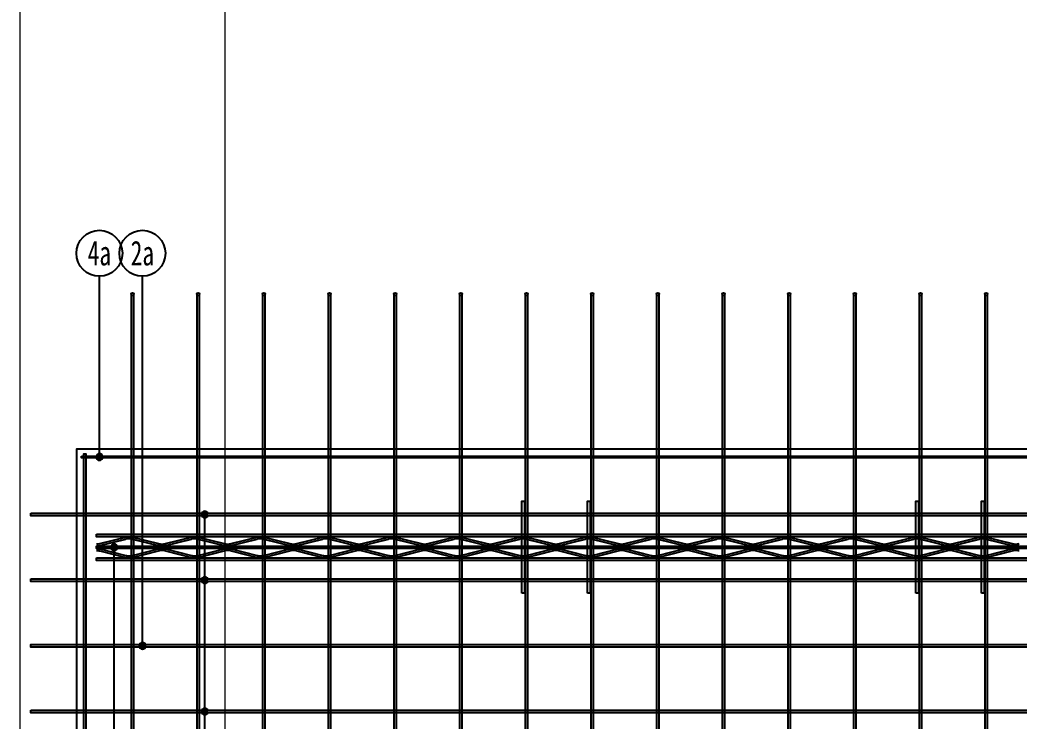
# Model space of a CAD drawing. Extents: x -524 to 129100, y -10500 to 1.
# Drawn here: x 114250 to 117293, y -7485 to -5351 of the extents above; entities that cross this region are included whole.
import ezdxf

# ---------------------------------------------------------------- set-up
doc = ezdxf.new("R2010")
doc.units = 0
doc.header["$LTSCALE"] = 250
doc.linetypes.add('BeePC_CENTER', pattern=[2, 1.25, -0.25, 0.25, -0.25])
doc.layers.get('0').update_dxf_attribs({"linetype": 'CONTINUOUS'})
doc.layers.get('Defpoints').update_dxf_attribs({"linetype": 'CONTINUOUS'})
for name, color, linetype in [('BeePC-CC', 171, 'CONTINUOUS'), ('BeePC-CCBZ', 110, 'CONTINUOUS'), ('BeePC-GJ-LEVEL', 141, 'CONTINUOUS'), ('BeePC-GJ-Truss', 185, 'CONTINUOUS'), ('BeePC-TONG-ZT', 50, 'CONTINUOUS')]:
    doc.layers.add(name, color=color, linetype=linetype)
doc.layers.add('G-ANNO-TTLB', color=7, linetype='CONTINUOUS', lineweight=9)
doc.layers.add('G-ANNO-TTLB-THIN', color=7, linetype='CONTINUOUS', lineweight=9)
doc.styles.add('BeePC_Dim', font='simfang.ttf', dxfattribs={"width": 0.7})
doc.styles.add('通用样式', font='simfang.ttf', dxfattribs={"width": 0.7})
doc.dimstyles.new('BeePC_DIM_25_25', dxfattribs={"dimtxt": 75, "dimasz": 25, "dimexe": 25, "dimexo": 0, "dimgap": 25, "dimtad": 1, "dimdec": 0, "dimzin": 0, "dimdsep": 46, "dimtxsty": 'BeePC_Dim', "dimblk": 'ARCHTICK', "dimcen": 0, "dimdle": 25, "dimclrt": 7, "dimadec": 0, "dimazin": 0, "dimtfac": 1, "dimtdec": 0, "dimtix": 1, "dimtmove": 2, "dimatfit": 3, "dimfxl": 250, "dimfxlon": 1, "dimtfill": 1, "dimtolj": 1, "dimtzin": 0, "dimarcsym": 0})

# ---------------------------------------------------------------- blocks, each defined once
blk = doc.blocks.new('A2-嗡嗡 - A2_嗡嗡-493291-DB1详图')
at = {"layer": 'G-ANNO-TTLB'}
blk.add_line((27.5, -513), (27.5, -113), dxfattribs=at)
at = {"layer": 'G-ANNO-TTLB-THIN'}
blk.add_line((2.5, -103), (2.5, -523), dxfattribs=at)
blk = doc.blocks.new('_ArchTick')
at = {"color": 0, "linetype": 'ByBlock', "const_width": 0.5}
blk.add_lwpolyline([(-0.71, -0.71), (0.71, 0.71)], dxfattribs=at)
blk = doc.blocks.new('*D216')
at = {"layer": 'BeePC-CCBZ', "color": 0, "lineweight": -2, "transparency": 16777216}
for p, q in [((122404.4, -6155.9), (122404.4, -6681)), ((122204.4, -6180.9), (122429.4, -6180.9)), ((122204.4, -6656), (122429.4, -6656))]:
    blk.add_line(p, q, dxfattribs=at)
at = {"layer": 'Defpoints', "color": 0, "transparency": 16777216}
for p in [(114592.6, -6180.9), (118182.6, -6656), (122404.4, -6656)]:
    blk.add_point(p, dxfattribs=at)
at = {"layer": 'BeePC-CCBZ', "color": 0, "lineweight": -2, "transparency": 16777216, "xscale": 25, "yscale": 25, "zscale": 25}
for p, rotation in [((122404.4, -6180.9), 90), ((122404.4, -6656), 270)]:
    blk.add_blockref('_ArchTick', p, dxfattribs=dict(at, rotation=rotation))
at = {"layer": 'BeePC-CCBZ', "color": 7, "linetype": 'BeePC_CENTER', "transparency": 16777216, "insert": (122341.5, -6418.4), "char_height": 75, "attachment_point": 5, "rotation": 90, "style": 'BeePC_Dim', "bg_fill": 3, "box_fill_scale": 1.1, "bg_fill_color": 256, "bg_fill_true_color": 13158600, "bg_fill_transparency": 0}
blk.add_mtext('\\A1;475', dxfattribs=at)
blk = doc.blocks.new('BeePC_TagPoint')
h = blk.add_hatch(color=256)
edge = h.paths.add_edge_path(flags=0)
edge.add_arc((0, 0), 10, 0, 180)
edge.add_arc((0, 0), 10, 180, 360)
blk.add_lwpolyline([(10, 0, 1), (-10, 0, 1)], format="xyb", close=True)

msp = doc.modelspace()

# ---------------------------------------------------------------- block references
at = {"xscale": 25, "yscale": 25, "zscale": 25}
msp.add_blockref('A2-嗡嗡 - A2_嗡嗡-493291-DB1详图', (114187.5, 2575), dxfattribs=at)

# ---------------------------------------------------------------- next in the draw order: linework, layer by layer
for points in [[(115778.6, -7096), (115778.6, -6816), (115786.6, -6816), (115786.6, -7096), (115778.6, -7096)], [(115978.6, -7096), (115978.6, -6816), (115986.6, -6816), (115986.6, -7096), (115978.6, -7096)], [(116978.6, -7096), (116978.6, -6816), (116986.6, -6816), (116986.6, -7096), (116978.6, -7096)], [(117178.6, -7096), (117178.6, -6816), (117186.6, -6816), (117186.6, -7096), (117178.6, -7096)]]:
    msp.add_lwpolyline(points)
at = {"layer": 'BeePC-CC'}
for p, q in [((114491.8, -6681), (114491.8, -6130.9)), ((114812.8, -7056), (114812.8, -6856)), ((114536.6, -7556), (114536.6, -6956)), ((114812.8, -7456), (114812.8, -7056)), ((114812.8, -7656), (114812.8, -7456))]:
    msp.add_line(p, q, dxfattribs=at)
for centre in [(114491.8, -6060.9), (114622.8, -6060.9)]:
    msp.add_circle(centre, 70, dxfattribs=at)
at = {"layer": 'BeePC-GJ-LEVEL'}
for points in [[(114588.6, -6184.9), (114588.6, -8351.4, 0.041526), (114588.9, -8355.4), (114693.6, -8980, -0.041526), (114693.8, -8982.6), (114693.8, -9041), (114701.8, -9041), (114701.8, -8982.6, 0.041526), (114701.5, -8978.7), (114596.8, -8354.1, -0.041526), (114596.6, -8351.4), (114596.6, -6184.9)], [(121916.8, -7235.2), (121773.5, -7259.6, -0.042248), (121769.5, -7260), (114282.8, -7260), (114282.8, -7252), (121769.5, -7252, 0.042248), (121772.2, -7251.7), (121915.5, -7227.3, -0.042248), (121919.5, -7227), (121927.4, -7227), (121927.4, -7235), (121919.5, -7235, 0.042248), (121916.8, -7235.2)]]:
    msp.add_lwpolyline(points, format="xyb", dxfattribs=at)
for points in [[(114788.6, -6185), (114788.6, -9496), (114796.6, -9496), (114796.6, -6185)], [(114988.6, -6185), (114988.6, -9496), (114996.6, -9496), (114996.6, -6185)], [(115188.6, -6185), (115188.6, -9496), (115196.6, -9496), (115196.6, -6185)], [(115388.6, -6185), (115388.6, -9496), (115396.6, -9496), (115396.6, -6185)], [(115588.6, -6185), (115588.6, -9496), (115596.6, -9496), (115596.6, -6185)], [(115788.6, -6185), (115788.6, -9496), (115796.6, -9496), (115796.6, -6185)], [(115988.6, -6185), (115988.6, -9496), (115996.6, -9496), (115996.6, -6185)], [(116188.6, -6185), (116188.6, -9496), (116196.6, -9496), (116196.6, -6185)], [(116388.6, -6185), (116388.6, -9496), (116396.6, -9496), (116396.6, -6185)], [(116588.6, -6185), (116588.6, -9496), (116596.6, -9496), (116596.6, -6185)], [(116788.6, -6185), (116788.6, -9496), (116796.6, -9496), (116796.6, -6185)], [(116988.6, -6185), (116988.6, -9496), (116996.6, -9496), (116996.6, -6185)], [(117188.6, -6185), (117188.6, -9496), (117196.6, -9496), (117196.6, -6185)], [(114437.8, -6678), (121927.4, -6678), (121927.4, -6684), (114437.8, -6684), (114437.8, -6678)], [(114444.8, -9041), (114444.8, -6671), (114450.8, -6671), (114450.8, -9041), (114444.8, -9041)], [(114282.8, -6852), (122132.4, -6852), (122132.4, -6860), (114282.8, -6860), (114282.8, -6852)], [(114282.8, -7052), (122132.4, -7052), (122132.4, -7060), (114282.8, -7060), (114282.8, -7052)], [(114282.8, -7452), (122132.4, -7452), (122132.4, -7460), (114282.8, -7460), (114282.8, -7452)]]:
    msp.add_lwpolyline(points, dxfattribs=at)
for centre in [(114592.6, -6184.9), (114792.6, -6185), (114992.6, -6185), (115192.6, -6185), (115392.6, -6185), (115592.6, -6185), (115792.6, -6185), (115992.6, -6185), (116192.6, -6185), (116392.6, -6185), (116592.6, -6185), (116792.6, -6185), (116992.6, -6185), (117192.6, -6185)]:
    msp.add_circle(centre, 4, dxfattribs=at)
at = {"layer": 'BeePC-GJ-Truss'}
for points in [[(114482.6, -6916), (121882.6, -6916), (121882.6, -6924), (114482.6, -6924), (114482.6, -6916)], [(114482.6, -6946), (114485.9, -6945.9), (114489.1, -6945.6), (114492.8, -6944.8), (114572.4, -6925.1)], [(114482.6, -6952), (121882.6, -6952), (121882.6, -6960), (114482.6, -6960), (114482.6, -6952), (114486, -6951.8), (114489.2, -6951.5), (114492.8, -6950.8), (114572.4, -6931.1)], [(114592.8, -6925.1), (114672.4, -6944.8)], [(114592.8, -6931.1), (114672.4, -6950.8)], [(114692.8, -6944.8), (114772.4, -6925.1)], [(114692.8, -6950.8), (114772.4, -6931.1)], [(114792.8, -6925.1), (114872.4, -6944.8)], [(114792.8, -6931.1), (114872.4, -6950.8)], [(114892.8, -6944.8), (114972.4, -6925.1)], [(114892.8, -6950.8), (114972.4, -6931.1)], [(114992.8, -6925.1), (115072.4, -6944.8)], [(114992.8, -6931.1), (115072.4, -6950.8)], [(115092.8, -6944.8), (115172.4, -6925.1)], [(115092.8, -6950.8), (115172.4, -6931.1)], [(115192.8, -6925.1), (115272.4, -6944.8)], [(115192.8, -6931.1), (115272.4, -6950.8)], [(115292.8, -6944.8), (115372.4, -6925.1)], [(115292.8, -6950.8), (115372.4, -6931.1)], [(115392.8, -6925.1), (115472.4, -6944.8)], [(115392.8, -6931.1), (115472.4, -6950.8)], [(115492.8, -6944.8), (115572.4, -6925.1)], [(115492.8, -6950.8), (115572.4, -6931.1)], [(115592.8, -6925.1), (115672.4, -6944.8)], [(115592.8, -6931.1), (115672.4, -6950.8)], [(115692.8, -6944.8), (115772.4, -6925.1)], [(115692.8, -6950.8), (115772.4, -6931.1)], [(115792.8, -6925.1), (115872.4, -6944.8)], [(115792.8, -6931.1), (115872.4, -6950.8)], [(115892.8, -6944.8), (115972.4, -6925.1)], [(115892.8, -6950.8), (115972.4, -6931.1)], [(115992.8, -6925.1), (116072.4, -6944.8)], [(115992.8, -6931.1), (116072.4, -6950.8)], [(116092.8, -6944.8), (116172.4, -6925.1)], [(116092.8, -6950.8), (116172.4, -6931.1)], [(116192.8, -6925.1), (116272.4, -6944.8)], [(116192.8, -6931.1), (116272.4, -6950.8)], [(116292.8, -6944.8), (116372.4, -6925.1)], [(116292.8, -6950.8), (116372.4, -6931.1)], [(116392.8, -6925.1), (116472.4, -6944.8)], [(116392.8, -6931.1), (116472.4, -6950.8)], [(116492.8, -6944.8), (116572.4, -6925.1)], [(116492.8, -6950.8), (116572.4, -6931.1)], [(116592.8, -6925.1), (116672.4, -6944.8)], [(116592.8, -6931.1), (116672.4, -6950.8)], [(116692.8, -6944.8), (116772.4, -6925.1)], [(116692.8, -6950.8), (116772.4, -6931.1)], [(116792.8, -6925.1), (116872.4, -6944.8)], [(116792.8, -6931.1), (116872.4, -6950.8)], [(116892.8, -6944.8), (116972.4, -6925.1)], [(116892.8, -6950.8), (116972.4, -6931.1)], [(116992.8, -6925.1), (117072.4, -6944.8)], [(116992.8, -6931.1), (117072.4, -6950.8)], [(117092.8, -6944.8), (117172.4, -6925.1)], [(117092.8, -6950.8), (117172.4, -6931.1)], [(117192.8, -6925.1), (117272.4, -6944.8)], [(117192.8, -6931.1), (117272.4, -6950.8)], [(114482.6, -6959.9), (114486, -6960.1), (114489.2, -6960.4), (114492.8, -6961.1), (114572.4, -6980.8)], [(114482.6, -6965.9), (114486.6, -6966), (114489.7, -6966.4), (114492.8, -6967.1), (114572.4, -6986.8)], [(114592.8, -6980.8), (114672.4, -6961.1)], [(114592.8, -6986.8), (114672.4, -6967.1)], [(114692.8, -6961.1), (114772.4, -6980.8)], [(114692.8, -6967.1), (114772.4, -6986.8)], [(114792.8, -6980.8), (114872.4, -6961.1)], [(114792.8, -6986.8), (114872.4, -6967.1)], [(114892.8, -6961.1), (114972.4, -6980.8)], [(114892.8, -6967.1), (114972.4, -6986.8)], [(114992.8, -6980.8), (115072.4, -6961.1)], [(114992.8, -6986.8), (115072.4, -6967.1)], [(115092.8, -6961.1), (115172.4, -6980.8)], [(115092.8, -6967.1), (115172.4, -6986.8)], [(115192.8, -6980.8), (115272.4, -6961.1)], [(115192.8, -6986.8), (115272.4, -6967.1)], [(115292.8, -6961.1), (115372.4, -6980.8)], [(115292.8, -6967.1), (115372.4, -6986.8)], [(115392.8, -6980.8), (115472.4, -6961.1)], [(115392.8, -6986.8), (115472.4, -6967.1)], [(115492.8, -6961.1), (115572.4, -6980.8)], [(115492.8, -6967.1), (115572.4, -6986.8)], [(115592.8, -6980.8), (115672.4, -6961.1)], [(115592.8, -6986.8), (115672.4, -6967.1)], [(115692.8, -6961.1), (115772.4, -6980.8)], [(115692.8, -6967.1), (115772.4, -6986.8)], [(115792.8, -6980.8), (115872.4, -6961.1)], [(115792.8, -6986.8), (115872.4, -6967.1)], [(115892.8, -6961.1), (115972.4, -6980.8)], [(115892.8, -6967.1), (115972.4, -6986.8)], [(115992.8, -6980.8), (116072.4, -6961.1)], [(115992.8, -6986.8), (116072.4, -6967.1)], [(116092.8, -6961.1), (116172.4, -6980.8)], [(116092.8, -6967.1), (116172.4, -6986.8)], [(116192.8, -6980.8), (116272.4, -6961.1)], [(116192.8, -6986.8), (116272.4, -6967.1)], [(116292.8, -6961.1), (116372.4, -6980.8)], [(116292.8, -6967.1), (116372.4, -6986.8)], [(116392.8, -6980.8), (116472.4, -6961.1)], [(116392.8, -6986.8), (116472.4, -6967.1)], [(116492.8, -6961.1), (116572.4, -6980.8)], [(116492.8, -6967.1), (116572.4, -6986.8)], [(116592.8, -6980.8), (116672.4, -6961.1)], [(116592.8, -6986.8), (116672.4, -6967.1)], [(116692.8, -6961.1), (116772.4, -6980.8)], [(116692.8, -6967.1), (116772.4, -6986.8)], [(116792.8, -6980.8), (116872.4, -6961.1)], [(116792.8, -6986.8), (116872.4, -6967.1)], [(116892.8, -6961.1), (116972.4, -6980.8)], [(116892.8, -6967.1), (116972.4, -6986.8)], [(116992.8, -6980.8), (117072.4, -6961.1)], [(116992.8, -6986.8), (117072.4, -6967.1)], [(117092.8, -6961.1), (117172.4, -6980.8)], [(117092.8, -6967.1), (117172.4, -6986.8)], [(117192.8, -6980.8), (117272.4, -6961.1)], [(117192.8, -6986.8), (117272.4, -6967.1)], [(114482.6, -6988), (121882.6, -6988), (121882.6, -6996), (114482.6, -6996), (114482.6, -6988)]]:
    msp.add_lwpolyline(points, dxfattribs=at)
for centre, major_axis, start_param, end_param in [((114583.8, -6929.1), (18, 0), 1.635672, 2.256488), ((114581.4, -6933.4), (12, 0), 1.470144, 2.422017), ((114581.4, -6929.1), (18, 0), 0.885104, 1.50592), ((114583.8, -6933.4), (12, 0), 0.719576, 1.671449), ((114783.8, -6929.1), (18, 0), 1.635672, 2.256488), ((114781.4, -6933.4), (12, 0), 1.470144, 2.422017), ((114781.4, -6929.1), (18, 0), 0.885104, 1.50592), ((114783.8, -6933.4), (12, 0), 0.719576, 1.671449), ((114983.8, -6929.1), (18, 0), 1.635672, 2.256488), ((114981.4, -6933.4), (12, 0), 1.470144, 2.422017), ((114981.4, -6929.1), (18, 0), 0.885104, 1.50592), ((114983.8, -6933.4), (12, 0), 0.719576, 1.671449), ((115183.8, -6929.1), (18, 0), 1.635672, 2.256488), ((115181.4, -6933.4), (12, 0), 1.470144, 2.422017), ((115181.4, -6929.1), (18, 0), 0.885104, 1.50592), ((115183.8, -6933.4), (12, 0), 0.719576, 1.671449), ((115383.8, -6929.1), (18, 0), 1.635672, 2.256488), ((115381.4, -6933.4), (12, 0), 1.470144, 2.422017), ((115381.4, -6929.1), (18, 0), 0.885104, 1.50592), ((115383.8, -6933.4), (12, 0), 0.719576, 1.671449), ((115583.8, -6929.1), (18, 0), 1.635672, 2.256488), ((115581.4, -6933.4), (12, 0), 1.470144, 2.422017), ((115581.4, -6929.1), (18, 0), 0.885104, 1.50592), ((115583.8, -6933.4), (12, 0), 0.719576, 1.671449), ((115783.8, -6929.1), (18, 0), 1.635672, 2.256488), ((115781.4, -6933.4), (12, 0), 1.470144, 2.422017), ((115781.4, -6929.1), (18, 0), 0.885104, 1.50592), ((115783.8, -6933.4), (12, 0), 0.719576, 1.671449), ((115983.8, -6929.1), (18, 0), 1.635672, 2.256488), ((115981.4, -6933.4), (12, 0), 1.470144, 2.422017), ((115981.4, -6929.1), (18, 0), 0.885104, 1.50592), ((115983.8, -6933.4), (12, 0), 0.719576, 1.671449), ((116183.8, -6929.1), (18, 0), 1.635672, 2.256488), ((116181.4, -6933.4), (12, 0), 1.470144, 2.422017), ((116181.4, -6929.1), (18, 0), 0.885104, 1.50592), ((116183.8, -6933.4), (12, 0), 0.719576, 1.671449), ((116383.8, -6929.1), (18, 0), 1.635672, 2.256488), ((116381.4, -6933.4), (12, 0), 1.470144, 2.422017), ((116381.4, -6929.1), (18, 0), 0.885104, 1.50592), ((116383.8, -6933.4), (12, 0), 0.719576, 1.671449), ((116583.8, -6929.1), (18, 0), 1.635672, 2.256488), ((116581.4, -6933.4), (12, 0), 1.470144, 2.422017), ((116581.4, -6929.1), (18, 0), 0.885104, 1.50592), ((116583.8, -6933.4), (12, 0), 0.719576, 1.671449), ((116783.8, -6929.1), (18, 0), 1.635672, 2.256488), ((116781.4, -6933.4), (12, 0), 1.470144, 2.422017), ((116781.4, -6929.1), (18, 0), 0.885104, 1.50592), ((116783.8, -6933.4), (12, 0), 0.719576, 1.671449), ((116983.8, -6929.1), (18, 0), 1.635672, 2.256488), ((116981.4, -6933.4), (12, 0), 1.470144, 2.422017), ((116981.4, -6929.1), (18, 0), 0.885104, 1.50592), ((116983.8, -6933.4), (12, 0), 0.719576, 1.671449), ((117183.8, -6929.1), (18, 0), 1.635672, 2.256488), ((117181.4, -6933.4), (12, 0), 1.470144, 2.422017), ((117181.4, -6929.1), (18, 0), 0.885104, 1.50592), ((117183.8, -6933.4), (12, 0), 0.719576, 1.671449), ((114681.4, -6942.5), (12, 0), 3.861169, 4.813041), ((114683.8, -6946.8), (18, 0), 4.026697, 4.647513), ((114683.8, -6965.1), (18, 0), 1.635672, 2.256488), ((114681.4, -6969.4), (12, 0), 1.470144, 2.422017), ((114683.8, -6942.5), (12, 0), 4.611737, 5.563609), ((114681.4, -6946.8), (18, 0), 4.777265, 5.398081), ((114681.4, -6965.1), (18, 0), 0.885104, 1.50592), ((114683.8, -6969.4), (12, 0), 0.719576, 1.671449), ((114881.4, -6942.5), (12, 0), 3.861169, 4.813041), ((114883.8, -6946.8), (18, 0), 4.026697, 4.647513), ((114883.8, -6965.1), (18, 0), 1.635672, 2.256488), ((114881.4, -6969.4), (12, 0), 1.470144, 2.422017), ((114883.8, -6942.5), (12, 0), 4.611737, 5.563609), ((114881.4, -6946.8), (18, 0), 4.777265, 5.398081), ((114881.4, -6965.1), (18, 0), 0.885104, 1.50592), ((114883.8, -6969.4), (12, 0), 0.719576, 1.671449), ((115081.4, -6942.5), (12, 0), 3.861169, 4.813041), ((115083.8, -6946.8), (18, 0), 4.026697, 4.647513), ((115083.8, -6965.1), (18, 0), 1.635672, 2.256488), ((115081.4, -6969.4), (12, 0), 1.470144, 2.422017), ((115083.8, -6942.5), (12, 0), 4.611737, 5.563609), ((115081.4, -6946.8), (18, 0), 4.777265, 5.398081), ((115081.4, -6965.1), (18, 0), 0.885104, 1.50592), ((115083.8, -6969.4), (12, 0), 0.719576, 1.671449), ((115281.4, -6942.5), (12, 0), 3.861169, 4.813041), ((115283.8, -6946.8), (18, 0), 4.026697, 4.647513), ((115283.8, -6965.1), (18, 0), 1.635672, 2.256488), ((115281.4, -6969.4), (12, 0), 1.470144, 2.422017), ((115283.8, -6942.5), (12, 0), 4.611737, 5.563609), ((115281.4, -6946.8), (18, 0), 4.777265, 5.398081), ((115281.4, -6965.1), (18, 0), 0.885104, 1.50592), ((115283.8, -6969.4), (12, 0), 0.719576, 1.671449), ((115481.4, -6942.5), (12, 0), 3.861169, 4.813041), ((115483.8, -6946.8), (18, 0), 4.026697, 4.647513), ((115483.8, -6965.1), (18, 0), 1.635672, 2.256488), ((115481.4, -6969.4), (12, 0), 1.470144, 2.422017), ((115483.8, -6942.5), (12, 0), 4.611737, 5.563609), ((115481.4, -6946.8), (18, 0), 4.777265, 5.398081), ((115481.4, -6965.1), (18, 0), 0.885104, 1.50592), ((115483.8, -6969.4), (12, 0), 0.719576, 1.671449), ((115681.4, -6942.5), (12, 0), 3.861169, 4.813041), ((115683.8, -6946.8), (18, 0), 4.026697, 4.647513), ((115683.8, -6965.1), (18, 0), 1.635672, 2.256488), ((115681.4, -6969.4), (12, 0), 1.470144, 2.422017), ((115683.8, -6942.5), (12, 0), 4.611737, 5.563609), ((115681.4, -6946.8), (18, 0), 4.777265, 5.398081), ((115681.4, -6965.1), (18, 0), 0.885104, 1.50592), ((115683.8, -6969.4), (12, 0), 0.719576, 1.671449), ((115881.4, -6942.5), (12, 0), 3.861169, 4.813041), ((115883.8, -6946.8), (18, 0), 4.026697, 4.647513), ((115883.8, -6965.1), (18, 0), 1.635672, 2.256488), ((115881.4, -6969.4), (12, 0), 1.470144, 2.422017), ((115883.8, -6942.5), (12, 0), 4.611737, 5.563609), ((115881.4, -6946.8), (18, 0), 4.777265, 5.398081), ((115881.4, -6965.1), (18, 0), 0.885104, 1.50592), ((115883.8, -6969.4), (12, 0), 0.719576, 1.671449), ((116081.4, -6942.5), (12, 0), 3.861169, 4.813041), ((116083.8, -6946.8), (18, 0), 4.026697, 4.647513), ((116083.8, -6965.1), (18, 0), 1.635672, 2.256488), ((116081.4, -6969.4), (12, 0), 1.470144, 2.422017), ((116083.8, -6942.5), (12, 0), 4.611737, 5.563609), ((116081.4, -6946.8), (18, 0), 4.777265, 5.398081), ((116081.4, -6965.1), (18, 0), 0.885104, 1.50592), ((116083.8, -6969.4), (12, 0), 0.719576, 1.671449), ((116281.4, -6942.5), (12, 0), 3.861169, 4.813041), ((116283.8, -6946.8), (18, 0), 4.026697, 4.647513), ((116283.8, -6965.1), (18, 0), 1.635672, 2.256488), ((116281.4, -6969.4), (12, 0), 1.470144, 2.422017), ((116283.8, -6942.5), (12, 0), 4.611737, 5.563609), ((116281.4, -6946.8), (18, 0), 4.777265, 5.398081), ((116281.4, -6965.1), (18, 0), 0.885104, 1.50592), ((116283.8, -6969.4), (12, 0), 0.719576, 1.671449), ((116481.4, -6942.5), (12, 0), 3.861169, 4.813041), ((116483.8, -6946.8), (18, 0), 4.026697, 4.647513), ((116483.8, -6965.1), (18, 0), 1.635672, 2.256488), ((116481.4, -6969.4), (12, 0), 1.470144, 2.422017), ((116483.8, -6942.5), (12, 0), 4.611737, 5.563609), ((116481.4, -6946.8), (18, 0), 4.777265, 5.398081), ((116481.4, -6965.1), (18, 0), 0.885104, 1.50592), ((116483.8, -6969.4), (12, 0), 0.719576, 1.671449), ((116681.4, -6942.5), (12, 0), 3.861169, 4.813041), ((116683.8, -6946.8), (18, 0), 4.026697, 4.647513), ((116683.8, -6965.1), (18, 0), 1.635672, 2.256488), ((116681.4, -6969.4), (12, 0), 1.470144, 2.422017), ((116683.8, -6942.5), (12, 0), 4.611737, 5.563609), ((116681.4, -6946.8), (18, 0), 4.777265, 5.398081), ((116681.4, -6965.1), (18, 0), 0.885104, 1.50592), ((116683.8, -6969.4), (12, 0), 0.719576, 1.671449), ((116881.4, -6942.5), (12, 0), 3.861169, 4.813041), ((116883.8, -6946.8), (18, 0), 4.026697, 4.647513), ((116883.8, -6965.1), (18, 0), 1.635672, 2.256488), ((116881.4, -6969.4), (12, 0), 1.470144, 2.422017), ((116883.8, -6942.5), (12, 0), 4.611737, 5.563609), ((116881.4, -6946.8), (18, 0), 4.777265, 5.398081), ((116881.4, -6965.1), (18, 0), 0.885104, 1.50592), ((116883.8, -6969.4), (12, 0), 0.719576, 1.671449), ((117081.4, -6942.5), (12, 0), 3.861169, 4.813041), ((117083.8, -6946.8), (18, 0), 4.026697, 4.647513), ((117083.8, -6965.1), (18, 0), 1.635672, 2.256488), ((117081.4, -6969.4), (12, 0), 1.470144, 2.422017), ((117083.8, -6942.5), (12, 0), 4.611737, 5.563609), ((117081.4, -6946.8), (18, 0), 4.777265, 5.398081), ((117081.4, -6965.1), (18, 0), 0.885104, 1.50592), ((117083.8, -6969.4), (12, 0), 0.719576, 1.671449), ((117281.4, -6942.5), (12, 0), 3.861169, 4.813041), ((117283.8, -6946.8), (18, 0), 4.026697, 4.647513), ((117283.8, -6965.1), (18, 0), 1.635672, 2.256488), ((117281.4, -6969.4), (12, 0), 1.470144, 2.422017), ((117283.8, -6942.5), (12, 0), 4.611737, 5.563609), ((117281.4, -6946.8), (18, 0), 4.777265, 5.398081), ((117281.4, -6965.1), (18, 0), 0.885104, 1.50592), ((117283.8, -6969.4), (12, 0), 0.719576, 1.671449), ((114581.4, -6978.5), (12, 0), 3.861169, 4.813041), ((114583.8, -6982.8), (18, 0), 4.026697, 4.647513), ((114583.8, -6978.5), (12, 0), 4.611737, 5.563609), ((114581.4, -6982.8), (18, 0), 4.777265, 5.398081), ((114781.4, -6978.5), (12, 0), 3.861169, 4.813041), ((114783.8, -6982.8), (18, 0), 4.026697, 4.647513), ((114783.8, -6978.5), (12, 0), 4.611737, 5.563609), ((114781.4, -6982.8), (18, 0), 4.777265, 5.398081), ((114981.4, -6978.5), (12, 0), 3.861169, 4.813041), ((114983.8, -6982.8), (18, 0), 4.026697, 4.647513), ((114983.8, -6978.5), (12, 0), 4.611737, 5.563609), ((114981.4, -6982.8), (18, 0), 4.777265, 5.398081), ((115181.4, -6978.5), (12, 0), 3.861169, 4.813041), ((115183.8, -6982.8), (18, 0), 4.026697, 4.647513), ((115183.8, -6978.5), (12, 0), 4.611737, 5.563609), ((115181.4, -6982.8), (18, 0), 4.777265, 5.398081), ((115381.4, -6978.5), (12, 0), 3.861169, 4.813041), ((115383.8, -6982.8), (18, 0), 4.026697, 4.647513), ((115383.8, -6978.5), (12, 0), 4.611737, 5.563609), ((115381.4, -6982.8), (18, 0), 4.777265, 5.398081), ((115581.4, -6978.5), (12, 0), 3.861169, 4.813041), ((115583.8, -6982.8), (18, 0), 4.026697, 4.647513), ((115583.8, -6978.5), (12, 0), 4.611737, 5.563609), ((115581.4, -6982.8), (18, 0), 4.777265, 5.398081), ((115781.4, -6978.5), (12, 0), 3.861169, 4.813041), ((115783.8, -6982.8), (18, 0), 4.026697, 4.647513), ((115783.8, -6978.5), (12, 0), 4.611737, 5.563609), ((115781.4, -6982.8), (18, 0), 4.777265, 5.398081), ((115981.4, -6978.5), (12, 0), 3.861169, 4.813041), ((115983.8, -6982.8), (18, 0), 4.026697, 4.647513), ((115983.8, -6978.5), (12, 0), 4.611737, 5.563609), ((115981.4, -6982.8), (18, 0), 4.777265, 5.398081), ((116181.4, -6978.5), (12, 0), 3.861169, 4.813041), ((116183.8, -6982.8), (18, 0), 4.026697, 4.647513), ((116183.8, -6978.5), (12, 0), 4.611737, 5.563609), ((116181.4, -6982.8), (18, 0), 4.777265, 5.398081), ((116381.4, -6978.5), (12, 0), 3.861169, 4.813041), ((116383.8, -6982.8), (18, 0), 4.026697, 4.647513), ((116383.8, -6978.5), (12, 0), 4.611737, 5.563609), ((116381.4, -6982.8), (18, 0), 4.777265, 5.398081), ((116581.4, -6978.5), (12, 0), 3.861169, 4.813041), ((116583.8, -6982.8), (18, 0), 4.026697, 4.647513), ((116583.8, -6978.5), (12, 0), 4.611737, 5.563609), ((116581.4, -6982.8), (18, 0), 4.777265, 5.398081), ((116781.4, -6978.5), (12, 0), 3.861169, 4.813041), ((116783.8, -6982.8), (18, 0), 4.026697, 4.647513), ((116783.8, -6978.5), (12, 0), 4.611737, 5.563609), ((116781.4, -6982.8), (18, 0), 4.777265, 5.398081), ((116981.4, -6978.5), (12, 0), 3.861169, 4.813041), ((116983.8, -6982.8), (18, 0), 4.026697, 4.647513), ((116983.8, -6978.5), (12, 0), 4.611737, 5.563609), ((116981.4, -6982.8), (18, 0), 4.777265, 5.398081), ((117181.4, -6978.5), (12, 0), 3.861169, 4.813041), ((117183.8, -6982.8), (18, 0), 4.026697, 4.647513), ((117183.8, -6978.5), (12, 0), 4.611737, 5.563609), ((117181.4, -6982.8), (18, 0), 4.777265, 5.398081)]:
    msp.add_ellipse(centre, major_axis=major_axis, ratio=0.288551, start_param=start_param, end_param=end_param, dxfattribs=at)
at = {"layer": 'BeePC-TONG-ZT'}
msp.add_lwpolyline([(114672.8, -9006), (114422.8, -9006), (114422.8, -6656), (121942.4, -6656), (121942.4, -9056), (114672.8, -9056), (114672.8, -9006)], dxfattribs=at)

# ---------------------------------------------------------------- next in the draw order: block references
at = {"layer": 'BeePC-CC'}
for p in [(114491.8, -6681), (114812.8, -6856), (114536.6, -6956), (114812.8, -7056), (114622.8, -7256), (114812.8, -7456)]:
    msp.add_blockref('BeePC_TagPoint', p, dxfattribs=at)

# ---------------------------------------------------------------- next in the draw order: texts
at = {"layer": 'BeePC-CC', "char_height": 75, "attachment_point": 5, "style": '通用样式'}
for s, insert in [('2a', (114622.8, -6060.9)), ('4a', (114491.8, -6060.9))]:
    msp.add_mtext(s, dxfattribs=dict(at, insert=insert))

# ---------------------------------------------------------------- next in the draw order: dimensions: what is measured, and where the dimension line sits
at = {"layer": 'BeePC-CCBZ'}
dim = msp.add_linear_dim(base=(122404.4, -6656), p1=(114592.6, -6180.9), p2=(118182.6, -6656), angle=90, dimstyle='BeePC_DIM_25_25', override={"dimfxl": 200}, dxfattribs=at)
dim.commit()
dim.dimension.update_dxf_attribs({"geometry": '*D216', "text_midpoint": (122341.5, -6418.4)})

# ---------------------------------------------------------------- next in the draw order: linework, layer by layer
at = {"layer": 'BeePC-CC'}
msp.add_line((114622.8, -7256), (114622.8, -6130.9), dxfattribs=at)

doc.saveas('drawing.dxf')
